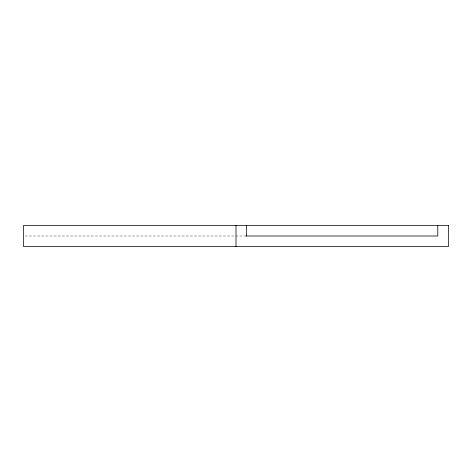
<?xml version="1.0" encoding="UTF-8"?>
<svg xmlns="http://www.w3.org/2000/svg" width="472" height="472" viewBox="0 0 472 472"><rect width="100%" height="100%" fill="white"/><g stroke="black" fill="none" stroke-linecap="round" stroke-linejoin="round"><path stroke-width="0.35" stroke-dasharray="2.36 1.77" d="M25.063 236L245.464 236"/><path stroke-width="0.71" d="M245.823 236L437.78 236L437.78 225.38M246.62 225.38L246.62 236M236 225.38L236 246.62M448.4 225.38L23.6 225.38L23.6 246.62L448.4 246.62L448.4 225.38"/></g></svg>
